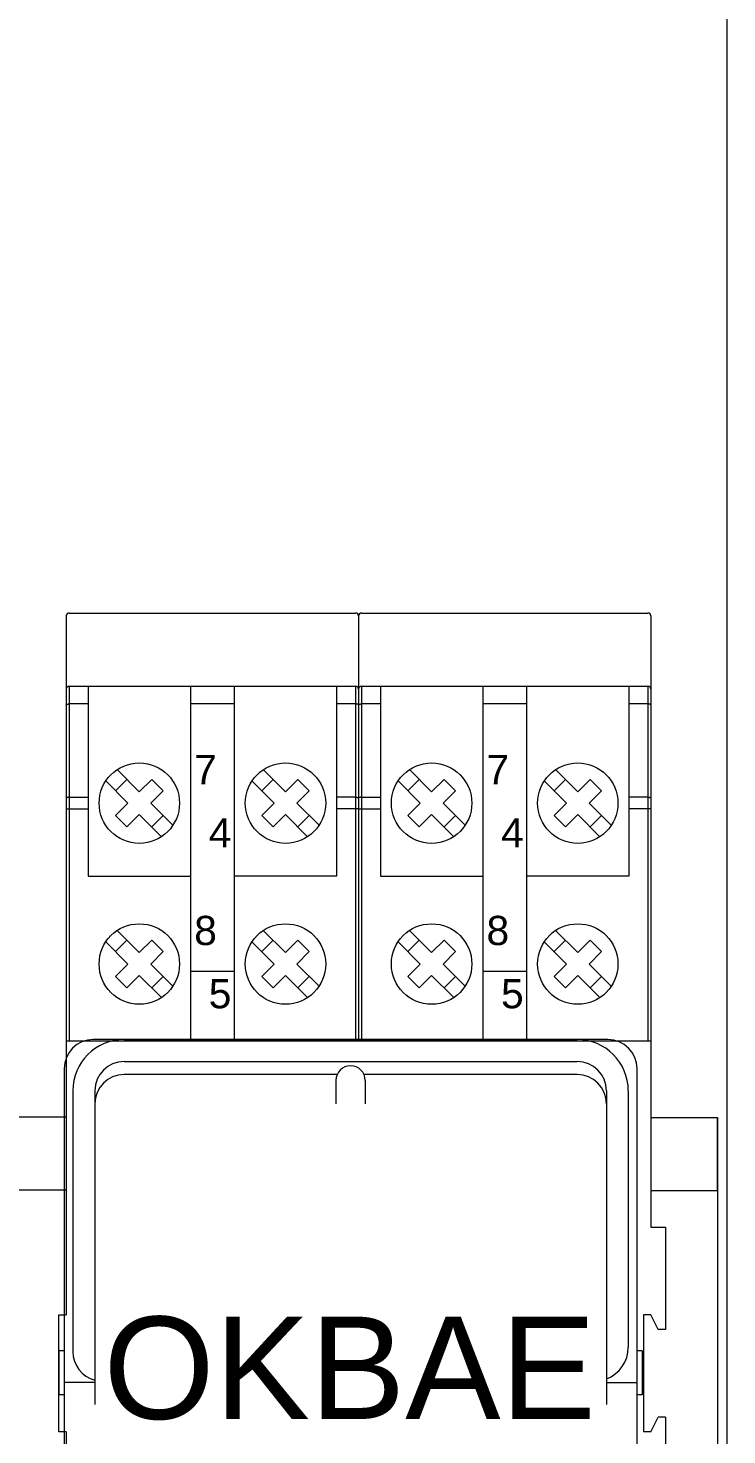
# Model space of a CAD drawing. Header units: millimetres. Extents: x 4137 to 6698, y 1400 to 3585.
# Drawn here: x 6445.6 to 6493.4, y 2544.6 to 2640.8 of the extents above; entities that cross this region are included whole.
import ezdxf

# ---------------------------------------------------------------- set-up
doc = ezdxf.new("R2010")
doc.units = ezdxf.units.MM
doc.layers.add('000-PI-Oprema', color=30, linetype='Continuous', lineweight=5)
doc.layers.add('002-PI-Kabelska kanalica', color=150, linetype='Continuous')
doc.styles.get("Standard").update_dxf_attribs({"font": 'arial.ttf'})

msp = doc.modelspace()

# ---------------------------------------------------------------- linework, layer by layer
at = {"layer": '000-PI-Oprema', "color": 0, "linetype": 'ByBlock', "lineweight": 0}
for p, q in [((6448.247718455779, 2600.567749498176), (6448.247718455779, 2552.76774949818)), ((6448.447718455776, 2600.76774949818), (6468.047718455782, 2600.76774949818)), ((6468.247718455779, 2600.567749498176), (6468.247718455779, 2571.51774949818)), ((6468.447718455776, 2600.76774949818), (6488.047718455782, 2600.76774949818)), ((6488.247718455779, 2600.567749498176), (6488.247718455779, 2558.76774949818)), ((6448.447718455776, 2595.76774949818), (6448.447718455776, 2571.51774949818)), ((6448.447718455776, 2595.76774949818), (6468.047718455782, 2595.76774949818)), ((6449.747718455779, 2595.76774949818), (6449.747718455779, 2582.76774949818)), ((6456.747718455779, 2595.76774949818), (6456.747718455779, 2571.51774949818)), ((6459.747718455779, 2595.76774949818), (6459.747718455779, 2571.51774949818)), ((6466.747718455779, 2595.76774949818), (6466.747718455779, 2582.76774949818)), ((6468.047718455782, 2595.76774949818), (6468.047718455775, 2571.51774949818)), ((6468.447718455776, 2595.76774949818), (6468.447718455776, 2571.51774949818)), ((6468.447718455776, 2595.76774949818), (6488.047718455782, 2595.76774949818)), ((6469.747718455779, 2595.76774949818), (6469.747718455779, 2582.76774949818)), ((6476.747718455779, 2595.76774949818), (6476.747718455779, 2571.51774949818)), ((6479.747718455779, 2595.76774949818), (6479.747718455779, 2571.51774949818)), ((6486.747718455779, 2595.76774949818), (6486.747718455779, 2582.76774949818)), ((6488.047718455782, 2595.76774949818), (6488.047718455775, 2571.51774949818)), ((6449.747718455779, 2594.552670207526), (6448.447718455776, 2594.552670207526)), ((6459.747718455779, 2594.552670207526), (6456.747718455779, 2594.552670207526)), ((6468.047718455782, 2594.552670207526), (6466.747718455779, 2594.552670207526)), ((6469.747718455779, 2594.552670207526), (6468.447718455776, 2594.552670207526)), ((6479.747718455779, 2594.552670207526), (6476.747718455779, 2594.552670207526)), ((6488.047718455782, 2594.552670207526), (6486.747718455779, 2594.552670207526)), ((6451.731371297108, 2590.061746050913), (6453.247718455779, 2588.545398892242)), ((6461.731371297108, 2590.061746050913), (6463.247718455779, 2588.545398892242)), ((6471.731371297108, 2590.061746050913), (6473.247718455779, 2588.545398892242)), ((6481.731371297108, 2590.061746050913), (6483.247718455779, 2588.545398892242)), ((6450.953553837797, 2589.283928591609), (6452.469900996475, 2587.76758143293)), ((6451.621368789543, 2588.61611363987), (6452.399186248847, 2589.393931099174)), ((6453.247718455779, 2588.545398892242), (6454.096246593203, 2589.393927029665)), ((6454.096246593203, 2589.393927029665), (6454.874064052507, 2588.616109570361)), ((6460.953553837797, 2589.283928591609), (6462.469900996475, 2587.76758143293)), ((6461.621368789543, 2588.61611363987), (6462.399186248847, 2589.393931099174)), ((6463.247718455779, 2588.545398892242), (6464.096246593203, 2589.393927029665)), ((6464.096246593203, 2589.393927029665), (6464.874064052507, 2588.616109570361)), ((6470.953553837797, 2589.283928591609), (6472.469900996475, 2587.76758143293)), ((6471.621368789543, 2588.61611363987), (6472.399186248847, 2589.393931099174)), ((6473.247718455779, 2588.545398892242), (6474.096246593203, 2589.393927029665)), ((6474.096246593203, 2589.393927029665), (6474.874064052507, 2588.616109570361)), ((6480.953553837797, 2589.283928591609), (6482.469900996475, 2587.76758143293)), ((6481.621368789543, 2588.61611363987), (6482.399186248847, 2589.393931099174)), ((6483.247718455779, 2588.545398892242), (6484.096246593203, 2589.393927029665)), ((6484.096246593203, 2589.393927029665), (6484.874064052507, 2588.616109570361)), ((6448.447718455776, 2588.175578224025), (6449.747718455779, 2588.175578224025)), ((6454.025535915083, 2587.76758143293), (6454.874064052507, 2588.616109570361)), ((6464.025535915083, 2587.76758143293), (6464.874064052507, 2588.616109570361)), ((6468.047718455775, 2588.175578224025), (6466.747718455779, 2588.175578224025)), ((6468.447718455776, 2588.175578224025), (6469.747718455779, 2588.175578224025)), ((6474.025535915083, 2587.76758143293), (6474.874064052507, 2588.616109570361)), ((6484.025535915083, 2587.76758143293), (6484.874064052507, 2588.616109570361)), ((6488.047718455775, 2588.175578224025), (6486.747718455779, 2588.175578224025)), ((6448.247718455779, 2587.39065751473), (6449.747718455779, 2587.39065751473)), ((6451.621372859052, 2586.919053295507), (6452.469900996475, 2587.76758143293)), ((6451.621372859052, 2586.919053295507), (6452.399190318356, 2586.141235836203)), ((6452.399190318356, 2586.141235836203), (6453.247718455779, 2586.989763973626)), ((6453.247718455779, 2586.989763973626), (6454.76406561445, 2585.473416814955)), ((6454.025535915083, 2587.76758143293), (6455.541883073754, 2586.251234274259)), ((6454.096250662711, 2586.141231766695), (6454.874068122015, 2586.919049225999)), ((6461.621372859052, 2586.919053295507), (6462.469900996475, 2587.76758143293)), ((6461.621372859052, 2586.919053295507), (6462.399190318356, 2586.141235836203)), ((6462.399190318356, 2586.141235836203), (6463.247718455779, 2586.989763973626)), ((6463.247718455779, 2586.989763973626), (6464.76406561445, 2585.473416814955)), ((6464.025535915083, 2587.76758143293), (6465.541883073754, 2586.251234274259)), ((6464.096250662711, 2586.141231766695), (6464.874068122015, 2586.919049225999)), ((6468.247718455779, 2587.39065751473), (6466.747718455779, 2587.39065751473)), ((6468.247718455779, 2587.39065751473), (6469.747718455779, 2587.39065751473)), ((6471.621372859052, 2586.919053295507), (6472.469900996475, 2587.76758143293)), ((6471.621372859052, 2586.919053295507), (6472.399190318356, 2586.141235836203)), ((6472.399190318356, 2586.141235836203), (6473.247718455779, 2586.989763973626)), ((6473.247718455779, 2586.989763973626), (6474.76406561445, 2585.473416814955)), ((6474.025535915083, 2587.76758143293), (6475.541883073754, 2586.251234274259)), ((6474.096250662711, 2586.141231766695), (6474.874068122015, 2586.919049225999)), ((6481.621372859052, 2586.919053295507), (6482.469900996475, 2587.76758143293)), ((6481.621372859052, 2586.919053295507), (6482.399190318356, 2586.141235836203)), ((6482.399190318356, 2586.141235836203), (6483.247718455779, 2586.989763973626)), ((6483.247718455779, 2586.989763973626), (6484.76406561445, 2585.473416814955)), ((6484.025535915083, 2587.76758143293), (6485.541883073754, 2586.251234274259)), ((6484.096250662711, 2586.141231766695), (6484.874068122015, 2586.919049225999)), ((6488.247718455779, 2587.39065751473), (6486.747718455779, 2587.39065751473)), ((6449.747718455779, 2582.76774949818), (6456.747718455779, 2582.76774949818)), ((6466.747718455779, 2582.76774949818), (6459.747718455779, 2582.76774949818)), ((6469.747718455779, 2582.76774949818), (6476.747718455779, 2582.76774949818)), ((6486.747718455779, 2582.76774949818), (6479.747718455779, 2582.76774949818)), ((6450.953553837797, 2578.283928591609), (6452.469900996475, 2576.76758143293)), ((6451.621368789543, 2577.61611363987), (6452.399186248847, 2578.393931099174)), ((6451.731371297108, 2579.061746050913), (6453.247718455779, 2577.545398892242)), ((6453.247718455779, 2577.545398892242), (6454.096246593203, 2578.393927029665)), ((6454.096246593203, 2578.393927029665), (6454.874064052507, 2577.616109570361)), ((6460.953553837797, 2578.283928591609), (6462.469900996475, 2576.76758143293)), ((6461.621368789543, 2577.61611363987), (6462.399186248847, 2578.393931099174)), ((6461.731371297108, 2579.061746050913), (6463.247718455779, 2577.545398892242)), ((6463.247718455779, 2577.545398892242), (6464.096246593203, 2578.393927029665)), ((6464.096246593203, 2578.393927029665), (6464.874064052507, 2577.616109570361)), ((6470.953553837797, 2578.283928591609), (6472.469900996475, 2576.76758143293)), ((6471.621368789543, 2577.61611363987), (6472.399186248847, 2578.393931099174)), ((6471.731371297108, 2579.061746050913), (6473.247718455779, 2577.545398892242)), ((6473.247718455779, 2577.545398892242), (6474.096246593203, 2578.393927029665)), ((6474.096246593203, 2578.393927029665), (6474.874064052507, 2577.616109570361)), ((6480.953553837797, 2578.283928591609), (6482.469900996475, 2576.76758143293)), ((6481.621368789543, 2577.61611363987), (6482.399186248847, 2578.393931099174)), ((6481.731371297108, 2579.061746050913), (6483.247718455779, 2577.545398892242)), ((6483.247718455779, 2577.545398892242), (6484.096246593203, 2578.393927029665)), ((6484.096246593203, 2578.393927029665), (6484.874064052507, 2577.616109570361)), ((6454.025535915083, 2576.76758143293), (6454.874064052507, 2577.616109570361)), ((6464.025535915083, 2576.76758143293), (6464.874064052507, 2577.616109570361)), ((6474.025535915083, 2576.76758143293), (6474.874064052507, 2577.616109570361)), ((6484.025535915083, 2576.76758143293), (6484.874064052507, 2577.616109570361)), ((6451.621372859052, 2575.919053295507), (6452.469900996475, 2576.76758143293)), ((6454.025535915083, 2576.76758143293), (6455.541883073754, 2575.251234274259)), ((6459.747718455779, 2576.252114704079), (6456.747718455779, 2576.252114704079)), ((6461.621372859052, 2575.919053295507), (6462.469900996475, 2576.76758143293)), ((6464.025535915083, 2576.76758143293), (6465.541883073754, 2575.251234274259)), ((6471.621372859052, 2575.919053295507), (6472.469900996475, 2576.76758143293)), ((6474.025535915083, 2576.76758143293), (6475.541883073754, 2575.251234274259)), ((6479.747718455779, 2576.252114704079), (6476.747718455779, 2576.252114704079)), ((6481.621372859052, 2575.919053295507), (6482.469900996475, 2576.76758143293)), ((6484.025535915083, 2576.76758143293), (6485.541883073754, 2575.251234274259)), ((6451.621372859052, 2575.919053295507), (6452.399190318356, 2575.141235836203)), ((6452.399190318356, 2575.141235836203), (6453.247718455779, 2575.989763973626)), ((6453.247718455779, 2575.989763973626), (6454.76406561445, 2574.473416814955)), ((6454.096250662711, 2575.141231766695), (6454.874068122015, 2575.919049225999)), ((6461.621372859052, 2575.919053295507), (6462.399190318356, 2575.141235836203)), ((6462.399190318356, 2575.141235836203), (6463.247718455779, 2575.989763973626)), ((6463.247718455779, 2575.989763973626), (6464.76406561445, 2574.473416814955)), ((6464.096250662711, 2575.141231766695), (6464.874068122015, 2575.919049225999)), ((6471.621372859052, 2575.919053295507), (6472.399190318356, 2575.141235836203)), ((6472.399190318356, 2575.141235836203), (6473.247718455779, 2575.989763973626)), ((6473.247718455779, 2575.989763973626), (6474.76406561445, 2574.473416814955)), ((6474.096250662711, 2575.141231766695), (6474.874068122015, 2575.919049225999)), ((6481.621372859052, 2575.919053295507), (6482.399190318356, 2575.141235836203)), ((6482.399190318356, 2575.141235836203), (6483.247718455779, 2575.989763973626)), ((6483.247718455779, 2575.989763973626), (6484.76406561445, 2574.473416814955)), ((6484.096250662711, 2575.141231766695), (6484.874068122015, 2575.919049225999)), ((6448.247718455779, 2571.51774949818), (6468.247718455779, 2571.51774949818)), ((6485.300876372101, 2571.60403587871), (6450.100876372104, 2571.60403587871)), ((6452.200876372102, 2571.60403587871), (6483.200876372102, 2571.60403587871)), ((6468.247718455779, 2571.51774949818), (6488.247718455779, 2571.51774949818)), ((6448.100876372104, 2569.60403587871), (6448.100876372104, 2528.004035878712)), ((6452.200876372102, 2570.10403587871), (6483.200876372102, 2570.10403587871)), ((6487.300876372101, 2528.004035878712), (6487.300876372101, 2569.60403587871)), ((6466.784361233113, 2569.204035878709), (6452.200876372102, 2569.204035878709)), ((6466.700876372102, 2568.804035878715), (6466.700876372102, 2567.204035878709)), ((6483.200876372102, 2569.204035878709), (6468.617391511092, 2569.204035878709)), ((6468.700876372102, 2568.804035878715), (6468.700876372102, 2567.204035878709)), ((6448.700876372102, 2568.10403587871), (6448.700876372102, 2550.254035878712)), ((6450.200876372102, 2568.10403587871), (6450.200876372102, 2550.254035878712)), ((6485.200876372102, 2568.10403587871), (6485.200876372102, 2550.554035878715)), ((6486.700876372102, 2568.10403587871), (6486.700876372102, 2550.554035878715)), ((6450.200876372102, 2567.204035878709), (6450.200876372102, 2546.654035878713)), ((6485.200876372102, 2567.204035878709), (6485.200876372102, 2546.654035878713)), ((6488.247718455779, 2558.76774949818), (6489.247718455779, 2558.76774949818)), ((6489.247718455779, 2558.76774949818), (6489.247718455779, 2551.76774949818)), ((6447.747718455779, 2544.76774949818), (6447.747718455779, 2552.76774949818)), ((6447.747718455779, 2552.76774949818), (6448.247718455779, 2552.76774949818)), ((6487.747718455779, 2552.76774949818), (6487.747718455779, 2544.76774949818)), ((6488.247718455779, 2552.76774949818), (6487.747718455779, 2552.76774949818)), ((6488.747718455779, 2551.76774949818), (6488.247718455779, 2552.76774949818)), ((6489.247718455779, 2551.76774949818), (6488.747718455779, 2551.76774949818)), ((6447.750876372105, 2550.304035878715), (6447.750876372105, 2547.304035878715)), ((6448.100876372104, 2550.304035878715), (6447.750876372105, 2550.304035878715)), ((6487.650876372099, 2550.304035878715), (6487.300876372101, 2550.304035878715)), ((6487.650876372099, 2550.304035878715), (6487.650876372099, 2547.304035878715)), ((6450.200876372102, 2548.154035878713), (6448.100876372104, 2548.154035878713)), ((6485.200876372102, 2548.154035878713), (6487.300876372101, 2548.154035878713)), ((6448.100876372104, 2547.304035878715), (6447.750876372105, 2547.304035878715)), ((6487.650876372099, 2547.304035878715), (6487.300876372101, 2547.304035878715)), ((6488.247718455779, 2544.76774949818), (6488.747718455779, 2545.76774949818)), ((6489.247718455779, 2545.76774949818), (6488.747718455779, 2545.76774949818)), ((6489.247718455779, 2545.76774949818), (6489.247718455779, 2538.76774949818)), ((6448.247718455779, 2544.76774949818), (6447.747718455779, 2544.76774949818)), ((6448.247718455779, 2544.76774949818), (6448.247718455779, 2501.967749498177)), ((6488.247718455779, 2544.76774949818), (6487.747718455779, 2544.76774949818))]:
    msp.add_line(p, q, dxfattribs=at)
for points in [[(6448.247718455779, 2594.474178136577), (6448.249429483476, 2594.484423407728), (6448.254533290528, 2594.494493379429), (6448.262942549278, 2594.504215751727), (6448.274513375029, 2594.513424172077), (6448.28904778773, 2594.521961081879), (6448.306297099531, 2594.52968041223), (6448.325966169978, 2594.536450083277), (6448.347718455778, 2594.542154264029), (6448.371181769282, 2594.546695354376), (6448.39595464673, 2594.549995655081), (6448.421613217331, 2594.551998696978), (6448.447718455776, 2594.552670207526)], [(6468.247718455779, 2594.474178136577), (6468.246007428032, 2594.484423407728), (6468.24090362103, 2594.494493379429), (6468.232494362281, 2594.504215751727), (6468.22092353653, 2594.513424172077), (6468.206389123829, 2594.521961081879), (6468.189139812028, 2594.52968041223), (6468.169470741581, 2594.536450083277), (6468.147718455781, 2594.542154264029), (6468.124255142226, 2594.546695354376), (6468.099482264777, 2594.549995655081), (6468.073823694227, 2594.551998696978), (6468.047718455782, 2594.552670207526)], [(6468.247718455779, 2594.474178136577), (6468.249429483476, 2594.484423407728), (6468.254533290528, 2594.494493379429), (6468.262942549278, 2594.504215751727), (6468.274513375029, 2594.513424172077), (6468.28904778773, 2594.521961081879), (6468.306297099531, 2594.52968041223), (6468.325966169978, 2594.536450083277), (6468.347718455778, 2594.542154264029), (6468.371181769282, 2594.546695354376), (6468.39595464673, 2594.549995655081), (6468.421613217331, 2594.551998696978), (6468.447718455776, 2594.552670207526)], [(6488.247718455779, 2594.474178136577), (6488.246007428032, 2594.484423407728), (6488.24090362103, 2594.494493379429), (6488.232494362281, 2594.504215751727), (6488.22092353653, 2594.513424172077), (6488.206389123829, 2594.521961081879), (6488.189139812028, 2594.52968041223), (6488.169470741581, 2594.536450083277), (6488.147718455781, 2594.542154264029), (6488.124255142226, 2594.546695354376), (6488.099482264777, 2594.549995655081), (6488.073823694227, 2594.551998696978), (6488.047718455782, 2594.552670207526)], [(6448.447718455776, 2588.175578224025), (6448.421613217331, 2588.174906713528), (6448.39595464673, 2588.172903671581), (6448.371181769282, 2588.169603370927), (6448.347718455778, 2588.165062280528), (6448.325966169978, 2588.159358099776), (6448.306297099531, 2588.152588428729), (6448.28904778773, 2588.144869098378), (6448.274513375029, 2588.136332188576), (6448.262942549278, 2588.127123768227), (6448.254533290528, 2588.117401395979), (6448.249429483476, 2588.107331424279), (6448.247718455779, 2588.097086153128)], [(6468.047718455775, 2588.175578224025), (6468.073823694227, 2588.174906713528), (6468.099482264777, 2588.172903671581), (6468.124255142226, 2588.169603370927), (6468.147718455781, 2588.165062280528), (6468.169470741581, 2588.159358099776), (6468.189139812028, 2588.152588428729), (6468.206389123829, 2588.144869098378), (6468.22092353653, 2588.136332188576), (6468.232494362281, 2588.127123768227), (6468.24090362103, 2588.117401395979), (6468.246007428032, 2588.107331424279), (6468.247718455779, 2588.097086153128)], [(6468.447718455776, 2588.175578224025), (6468.421613217331, 2588.174906713528), (6468.39595464673, 2588.172903671581), (6468.371181769282, 2588.169603370927), (6468.347718455778, 2588.165062280528), (6468.325966169978, 2588.159358099776), (6468.306297099531, 2588.152588428729), (6468.28904778773, 2588.144869098378), (6468.274513375029, 2588.136332188576), (6468.262942549278, 2588.127123768227), (6468.254533290528, 2588.117401395979), (6468.249429483476, 2588.107331424279), (6468.247718455779, 2588.097086153128)], [(6488.047718455775, 2588.175578224025), (6488.073823694227, 2588.174906713528), (6488.099482264777, 2588.172903671581), (6488.124255142226, 2588.169603370927), (6488.147718455781, 2588.165062280528), (6488.169470741581, 2588.159358099776), (6488.189139812028, 2588.152588428729), (6488.206389123829, 2588.144869098378), (6488.22092353653, 2588.136332188576), (6488.232494362281, 2588.127123768227), (6488.24090362103, 2588.117401395979), (6488.246007428032, 2588.107331424279), (6488.247718455779, 2588.097086153128)]]:
    msp.add_lwpolyline(points, dxfattribs=at)
for centre in [(6453.247718455779, 2587.76758143293), (6463.247718455779, 2587.76758143293), (6473.247718455779, 2587.76758143293), (6483.247718455779, 2587.76758143293), (6453.247718455779, 2576.76758143293), (6463.247718455779, 2576.76758143293), (6473.247718455779, 2576.76758143293), (6483.247718455779, 2576.76758143293)]:
    msp.add_circle(centre, 2.75, dxfattribs=at)
for centre, radius, start, end in [((6448.447718455776, 2600.567749498176), 0.2, 90, 180), ((6468.047718455782, 2600.567749498176), 0.2, 0, 90), ((6468.447718455776, 2600.567749498176), 0.2, 90, 180), ((6488.047718455782, 2600.567749498176), 0.2, 0, 90), ((6448.447718455776, 2595.567749498176), 0.2, 90, 180), ((6468.047718455782, 2595.567749498176), 0.2, 0, 90), ((6468.447718455776, 2595.567749498176), 0.2, 90, 180), ((6488.047718455782, 2595.567749498176), 0.2, 0, 90), ((6450.100876372104, 2569.60403587871), 2, 90, 180), ((6452.200876372102, 2568.10403587871), 3.499999999999998, 90, 180), ((6483.200876372102, 2568.10403587871), 3.499999999999998, 0, 90), ((6485.300876372101, 2569.60403587871), 2, 0, 90), ((6452.200876372102, 2568.10403587871), 1.999999999999999, 90, 180), ((6467.700876372102, 2568.804035878715), 1, 0, 180), ((6483.200876372102, 2568.10403587871), 1.999999999999999, 0, 90), ((6452.200876372102, 2567.204035878709), 2, 90, 180), ((6483.200876372102, 2567.204035878709), 2, 0, 90), ((6484.400876372099, 2550.554035878715), 2.299999999999998, 290.3544063984105, 0), ((6450.700876372102, 2550.254035878712), 1.999999999999999, 180, 255.5224878140901)]:
    msp.add_arc(centre, radius, start, end, dxfattribs=at)
at = {"layer": '002-PI-Kabelska kanalica', "color": 0, "linetype": 'ByBlock', "lineweight": 0}
msp.add_line((6493.447718455783, 3120.778163208275), (6493.447718455783, 1735.778163208275), dxfattribs=at)
at = {"layer": '002-PI-Kabelska kanalica', "color": 0, "linetype": 'ByBlock', "lineweight": 0, "ltscale": 0.25}
for p, q in [((6443.247718455779, 2566.320510197633), (6448.247718455779, 2566.320510197633)), ((6488.247718455779, 2566.267749498191), (6492.806428014917, 2566.267749498191)), ((6488.247718455779, 2566.267749498191), (6492.806428014917, 2566.267749498191)), ((6492.806428014917, 2561.267749498191), (6492.806428014917, 2566.267749498191)), ((6492.806428014917, 2566.267749498191), (6492.806428014917, 2531.267749498191)), ((6492.806428014917, 2561.267749498191), (6492.806428014917, 2566.267749498191)), ((6492.806428014917, 2566.267749498191), (6492.806428014917, 2531.267749498191)), ((6443.247718455779, 2561.320525868533), (6448.247718455779, 2561.320525868533)), ((6488.247718455779, 2561.267749498191), (6492.806428014917, 2561.267749498191)), ((6488.247718455779, 2561.267749498191), (6492.806428014917, 2561.267749498191))]:
    msp.add_line(p, q, dxfattribs=at)

# ---------------------------------------------------------------- texts
at = {"layer": '000-PI-Oprema', "color": 0, "linetype": 'ByBlock', "lineweight": 0, "char_height": 1.999499999999999, "width": 2.547099999999999}
for s, insert, attachment_point in [('{\\fArial|b0|i0|c0|p34;7}', (6457.000214311141, 2591.061836915524), 1), ('{\\fArial|b0|i0|c0|p34;7}', (6477.000214311141, 2591.061836915524), 1), ('{\\fArial|b0|i0|c0|p34;4}', (6459.547333101575, 2586.738079594983), 3), ('{\\fArial|b0|i0|c0|p34;4}', (6479.547333101575, 2586.738079594983), 3), ('{\\fArial|b0|i0|c0|p34;8}', (6457.000214311141, 2580.061836915524), 1), ('{\\fArial|b0|i0|c0|p34;8}', (6477.000214311141, 2580.061836915524), 1), ('{\\fArial|b0|i0|c0|p34;5}', (6459.547333101575, 2575.738079594983), 3), ('{\\fArial|b0|i0|c0|p34;5}', (6479.547333101575, 2575.738079594983), 3)]:
    msp.add_mtext(s, dxfattribs=dict(at, insert=insert, attachment_point=attachment_point))
at = {"layer": '000-PI-Oprema', "color": 0, "linetype": 'ByBlock', "lineweight": 0, "insert": (6467.639021146919, 2549.10403587871), "char_height": 7, "attachment_point": 5}
msp.add_mtext_dynamic_manual_height_columns('{\\fArial|b0|i0|c238|p34;OK}BAE', width=44.99499999999898, gutter_width=1, heights=[9.999999999999996], dxfattribs=at)

doc.saveas('drawing.dxf')
